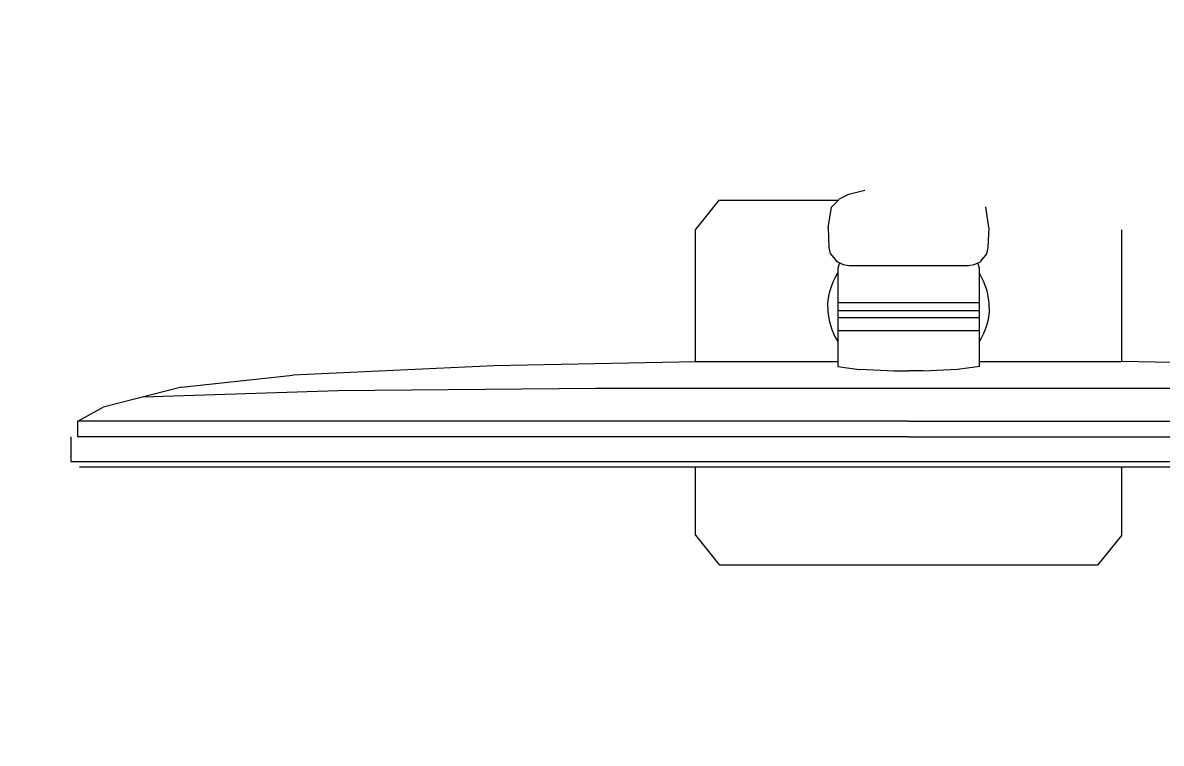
# Model space of a CAD drawing. Header units: millimetres. Extents: x 0 to 9491604, y -172998 to 295086.
# Drawn here: x 411976.8 to 412347.9, y 273492.8 to 273727.5 of the extents above; entities that cross this region are included whole.
import ezdxf
from ezdxf import colors
from ezdxf.entities.mleader import LeaderData, LeaderLine
from ezdxf.math import Vec2, Vec3

# ---------------------------------------------------------------- set-up
doc = ezdxf.new("R2010")
doc.units = ezdxf.units.MM
doc.layers.add('ТХ_ОБЩЕЕ', color=7, linetype='Continuous', lineweight=0, true_color=0x7b7b7b)
doc.styles.get("Standard").update_dxf_attribs({"font": 'GOST.TTF'})

# ---------------------------------------------------------------- blocks, each defined once
blk = doc.blocks.new('table oborud')
at = {"layer": 'ТХ_ОБЩЕЕ'}
for points in [[(743776.73, 689704.18), (743768.73, 689704.18), (743768.73, 689431.18)], [(743766.83, 689431.11), (743766.83, 689701.36)], [(743776.68, 689431.21), (743776.68, 689701.96), (743781.93, 689701.96)], [(743781.83, 689431.21), (743781.83, 689701.96), (743786.33, 689693.71)], [(743786.46, 689693.63), (743792.96, 689668.13)], [(743791.68, 689617.03), (743789.68, 689680.78)], [(743792.86, 689668.11), (743796.86, 689631.86)], [(743796.96, 689631.78), (743799.96, 689566.28)], [(743792.46, 689533.16), (743791.71, 689617.16)], [(743799.98, 689566.26), (743801.23, 689500.51)], [(743792.46, 689431.11), (743792.46, 689533.11)], [(743734.96, 689492.68), (743744.71, 689500.43)], [(743744.61, 689500.53), (743766.86, 689500.53)], [(743801.16, 689454.28), (743801.16, 689500.53), (743844.16, 689500.53)], [(743844.13, 689500.53), (743853.88, 689492.78)], [(743734.96, 689431.11), (743734.96, 689492.61)], [(743853.78, 689492.68), (743853.78, 689454.18)], [(743836.43, 689456.61), (743833.93, 689454.61)], [(743838.36, 689457.11), (743836.36, 689456.61)], [(743844.86, 689457.31), (743838.36, 689457.06)], [(743851.53, 689456.38), (743844.78, 689457.38)], [(743853.93, 689453.88), (743851.43, 689456.38)], [(743799.63, 689454.21), (743798.63, 689447.21)], [(743831.61, 689454.21), (743799.61, 689454.21)], [(743811.38, 689454.21), (743811.38, 689431.21)], [(743815.63, 689454.21), (743815.63, 689431.21)], [(743817.91, 689454.21), (743817.91, 689431.21)], [(743820.43, 689454.21), (743820.43, 689431.21)], [(743833.36, 689453.61), (743831.61, 689454.11)], [(743832.81, 689452.51), (743832.56, 689450.51)], [(743833.91, 689454.71), (743832.91, 689452.46)], [(743855.81, 689450.46), (743854.06, 689453.96)], [(743832.56, 689450.61), (743832.56, 689431.11), (743832.56, 689411.61)], [(743856.93, 689445.31), (743855.68, 689450.56)], [(743798.73, 689447.08), (743798.23, 689435.83)], [(743798.23, 689435.86), (743798.23, 689431.11)], [(743734.96, 689369.56), (743734.96, 689431.06)], [(743766.83, 689160.84), (743766.83, 689431.08)], [(743768.73, 689431.11), (743768.73, 689158.11)], [(743776.68, 689431.11), (743776.68, 689160.36)], [(743781.83, 689431.11), (743781.83, 689160.36)], [(743792.46, 689329.09), (743792.46, 689431.08)], [(743798.33, 689431.11), (743798.33, 689426.36)], [(743811.38, 689431.11), (743811.38, 689408.11)], [(743815.63, 689431.11), (743815.63, 689408.11)], [(743817.91, 689431.11), (743817.91, 689408.11)], [(743820.43, 689431.11), (743820.43, 689408.11)], [(743798.23, 689426.38), (743798.73, 689415.13)], [(743798.73, 689415.16), (743799.73, 689407.91)], [(743832.56, 689411.63), (743832.81, 689409.63)], [(743799.63, 689408.03), (743831.63, 689408.03)], [(743801.16, 689361.71), (743801.16, 689407.96)], [(743831.61, 689408.03), (743833.36, 689408.53)], [(743832.81, 689409.73), (743833.81, 689407.48)], [(743833.91, 689407.53), (743836.41, 689405.53)], [(743836.43, 689405.63), (743838.43, 689405.13)], [(743838.36, 689405.13), (743844.86, 689404.88)], [(743844.86, 689404.93), (743851.61, 689405.93)], [(743744.61, 689361.71), (743734.86, 689369.46)], [(743766.83, 689361.71), (743744.58, 689361.71)], [(743799.98, 689295.99), (743801.23, 689361.73)], [(743844.13, 689361.71), (743801.13, 689361.71)]]:
    blk.add_lwpolyline(points, dxfattribs=at)
for centre, start, end in [((743819.2, 689435.6), 90.5779, 121.6489), ((743818.59, 689426.64), 270.5779, 301.6489)]:
    blk.add_arc(centre, 21.86, start, end, dxfattribs=at)
for points in [[(743818.98, 689457.46), (743822.73, 689457.46), (743826.73, 689456.21), (743829.98, 689454.21)], [(743818.81, 689404.78), (743814.81, 689404.78), (743811.06, 689406.03), (743807.81, 689408.03)]]:
    blk.add_open_spline(points, degree=3, dxfattribs=at)

msp = doc.modelspace()

# ---------------------------------------------------------------- block references
at = {"lineweight": 9, "rotation": 90}
msp.add_blockref('table oborud', (1101696.67, -470184.14, 0), dxfattribs=at)

# ---------------------------------------------------------------- leaders
at = {"lineweight": 9}
ml = msp.add_multileader_mtext('Standard', dxfattribs=at)
ml.set_content('ТК-шкаф', color=256)
ml.set_leader_properties()
ml.build(insert=Vec2(0, 0))
ml.multileader.update_dxf_attribs({"text_left_attachment_type": 6, "text_right_attachment_type": 6, "arrow_head_size": 250})
ctx = ml.context
ctx.base_point, ctx.char_height, ctx.arrow_head_size, ctx.plane_origin = Vec3(410988.36, 274490.02, 0), 350, 250, Vec3(410601.18, 274495.16, 0)
ctx.left_attachment, ctx.right_attachment = 6, 6
notes = []
notes.append((ctx, [(0, (1, 1, 0), (410980.36, 274490.02, 0), (1, 0), 8, [(0, [(410291.39, 273394.48, 0)], 0, [])])]))
ctx.mtext.insert, ctx.mtext.flow_direction = Vec3(410990.36, 274939.84, 0), 5
for ctx, leaders in notes:
    for number, flags, end, landing, length, lines in leaders:
        leader = LeaderData()
        leader.index, (leader.has_last_leader_line, leader.has_dogleg_vector, leader.attachment_direction) = number, flags
        leader.last_leader_point, leader.dogleg_vector, leader.dogleg_length = Vec3(end), Vec3(landing), length
        for number, points, colour, breaks in lines:
            line = LeaderLine()
            line.index, line.vertices, line.color, line.breaks = number, Vec3.list(points), colors.encode_raw_color(colour), breaks
            leader.lines.append(line)
        ctx.leaders.append(leader)

doc.saveas('drawing.dxf')
